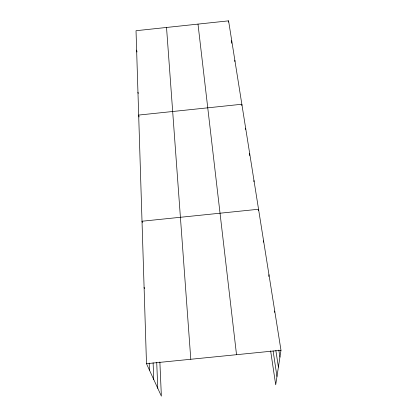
<?xml version="1.0" encoding="UTF-8"?>
<svg xmlns="http://www.w3.org/2000/svg" width="417" height="417" viewBox="0 0 417 417"><rect width="100%" height="100%" fill="white"/><g stroke="black" fill="none" stroke-linecap="round" stroke-linejoin="round"><path stroke-width="0.63" d="M249.674 155.51L249.689 153.56M253.953 181.791L253.979 180.53M258.504 210.533L258.55 209.251L142.009 221.234L142.369 222.47M263.508 242.152L263.575 240.849M268.824 276.528L268.965 274.709M274.61 312.369L274.751 311.077M159.867 361.946L161.374 396.15L146.492 363.697L136.02 30.712L228.579 20.85L280.98 350.249L275.7 384.792L270.633 350.869M146.492 363.697L280.98 350.249M144.089 287.386L144.49 288.543M139.106 116.963L138.673 115.071L241.844 104.25L241.855 105.543M137.954 92.225L138.22 93.439M136.63 50.134L137.016 52.01M278.827 350.087L279.932 357.108M275.851 350.494L278.405 367.069M273.109 350.937L276.971 376.447M197.997 24.108L236.522 354.695M166.529 27.459L190.793 359.266M156.724 362.576L157.777 388.31M153.107 362.769L153.737 379.501M149.203 363.056L149.448 370.14M228.579 20.85L228.615 22.137M231.649 40.689L231.716 43.243M234.849 60.288L234.88 61.549M245.649 128.175L245.655 129.437"/></g></svg>
